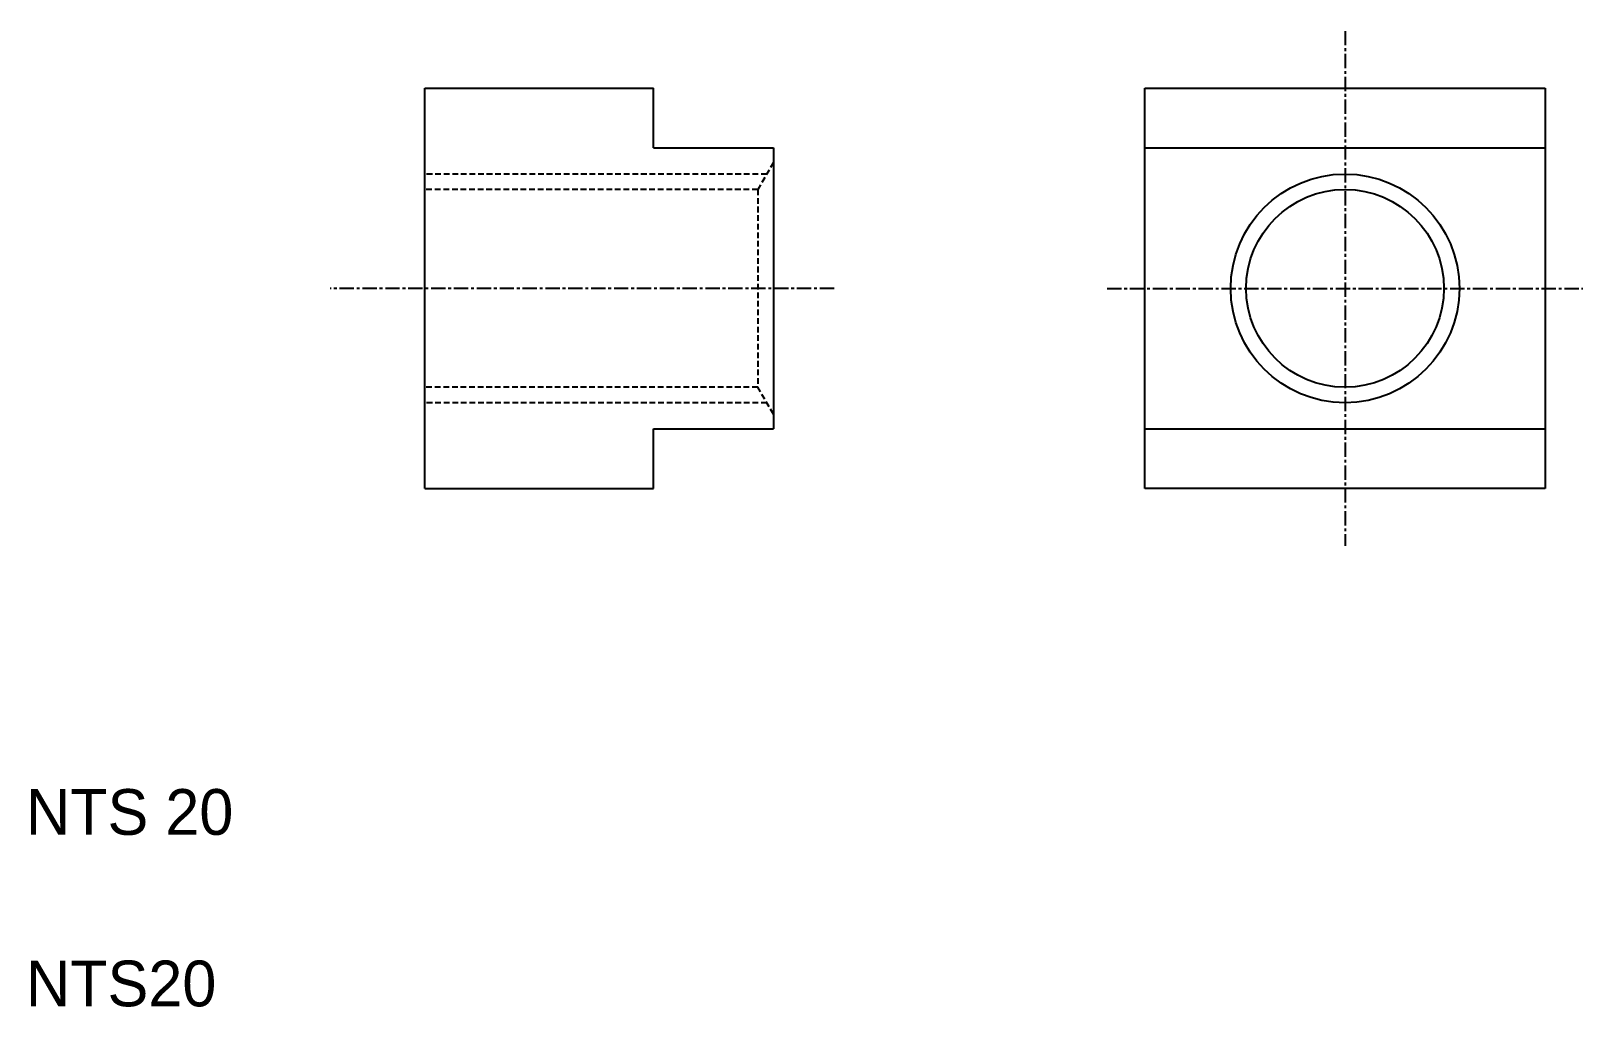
# Model space of a CAD drawing. Extents: x 10 to 146, y 10 to 95.
import ezdxf

# ---------------------------------------------------------------- set-up
doc = ezdxf.new("R2010")
doc.units = 0
doc.linetypes.add('CENTER', pattern=[2, 1.25, -0.25, 0.25, -0.25])
doc.linetypes.add('DASHED', pattern=[0.75, 0.5, -0.25])
doc.layers.get('0').update_dxf_attribs({"linetype": 'CONTINUOUS'})
doc.layers.add('CENTER', color=1, linetype='CENTER')

msp = doc.modelspace()

# ---------------------------------------------------------------- linework, layer by layer
at = {"color": 7, "linetype": 'CONTINUOUS'}
for p, q in [((44.87, 55.3), (44.87, 90.3)), ((44.87, 90.3), (64.87, 90.3)), ((64.87, 85.1), (64.87, 90.3)), ((107.87, 55.3), (107.87, 90.3)), ((107.87, 90.3), (142.87, 90.3)), ((142.87, 90.3), (142.87, 55.3)), ((64.87, 85.1), (75.37, 85.1)), ((75.37, 85.1), (75.37, 60.5)), ((107.87, 85.1), (142.87, 85.1)), ((64.87, 60.5), (75.37, 60.5)), ((64.87, 55.3), (64.87, 60.5)), ((107.87, 60.5), (142.87, 60.5)), ((116.62, 60.5), (116.62, 60.5)), ((125.37, 60.5), (125.37, 60.5)), ((44.87, 55.3), (64.87, 55.3)), ((142.87, 55.3), (107.87, 55.3))]:
    msp.add_line(p, q, dxfattribs=at)
at = {"color": 3, "linetype": 'DASHED'}
for p, q in [((75.37, 83.8), (74.01, 81.45)), ((74.79, 82.8), (44.87, 82.8)), ((74.01, 81.45), (44.87, 81.45)), ((74.01, 81.45), (74.01, 64.15)), ((74.01, 64.15), (44.87, 64.15)), ((75.37, 61.8), (74.01, 64.15)), ((74.79, 62.8), (44.87, 62.8))]:
    msp.add_line(p, q, dxfattribs=at)
at = {"color": 3, "linetype": 'CONTINUOUS'}
msp.add_circle((125.37, 72.8), 10, dxfattribs=at)
at = {"color": 7, "linetype": 'CONTINUOUS'}
msp.add_circle((125.37, 72.8), 8.65, dxfattribs=at)
at = {"layer": 'CENTER', "color": 1, "linetype": 'CENTER'}
for p, q in [((125.37, 95.31), (125.37, 50.29)), ((80.68, 72.8), (36.59, 72.8)), ((104.56, 72.8), (146.18, 72.8))]:
    msp.add_line(p, q, dxfattribs=at)

# ---------------------------------------------------------------- texts
at = {"color": 7, "linetype": 'CONTINUOUS'}
for s, p in [('NTS 20', (10, 25)), ('NTS20', (10, 10))]:
    msp.add_text(s, height=4, dxfattribs=at).set_placement(p)

doc.saveas('drawing.dxf')
